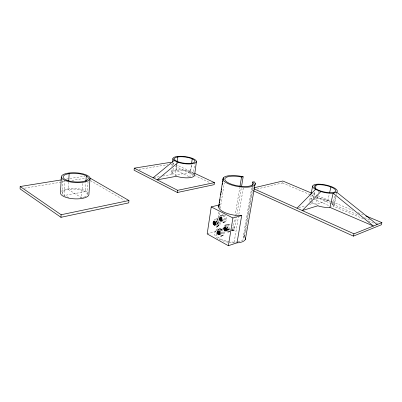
<?xml version="1.0" encoding="UTF-8"?>
<svg xmlns="http://www.w3.org/2000/svg" width="402" height="402" viewBox="0 0 402 402"><rect width="100%" height="100%" fill="white"/><g stroke="black" fill="none" stroke-linecap="round" stroke-linejoin="round"><path stroke-width="0.3" stroke-dasharray="2.01 1.51" d="M216.482 224.612C218.537 224.422 217.668 220.623 215.763 221.005M220.512 234.371C221.829 233.662 221.351 231.552 220.211 230.884M227.18 230.326C229.321 230.16 228.416 226.261 226.452 226.658M62.235 193.151L62.923 180.171M64.903 179.95L64.054 195.523L85.224 191.643L85.842 182.553M68.662 182.161L68.25 189.453L81.536 197.769L82.596 181.619M216.397 222.532L216.723 219.793L217.346 218.638C219.241 220.351 219.738 224.025 218.095 226.095L217.256 226.195L216.542 225.286M87.209 193.95L88.053 181.744M171.282 172.187L171.659 169.076M171.961 166.589L172.413 162.86M162.79 176.036L172.463 174.282L173.267 167.684M173.629 164.915L174.146 160.483M176.689 163.709L175.272 175.126L190.407 172.347L191.387 164.986M176.759 163.106L176.986 161.302M176.83 164.936L176.141 170.468L189.352 176.785M191.488 165.056L189.885 177.041A10.296 3.342 7.4 0 0 191.091 176.739M193.136 175.061L194.563 164.529M215.914 231.331L218.995 211.512M219.572 207.794L220.055 204.698M216.286 234.049L218.577 220.035M218.738 218.326L219.608 212.758M220.281 208.427L224.241 183.051M227.326 229.793A13.959 5.809 9.7 0 1 229.668 230.004L232.637 230.547L234.577 218.864M234.989 216.402L239.793 187.498M232.637 230.547L234.23 230.18L236.386 217.296M236.793 214.844L241.311 187.845M234.165 242.125L238.441 216.773M238.858 214.301L243.341 187.719M238.11 241.843A13.959 5.809 9.7 0 0 243.858 237.547L243.3 236.195L251.768 187.518M243.858 237.547L252.722 186.759M244.903 235.974L244.687 235.748L253.175 187.191M256.963 189.046L282.42 182.955L282.606 181.985M309.721 199.945L310.625 195.699M311.208 200.271L312.63 193.598M313.238 198.281L314.66 191.659M309.495 204.422L312.48 203.528L312.982 201.176M313.746 197.638L315.138 191.161M317.515 196.216L315.721 204.472L327.806 200.809L329.288 194.201M318.283 192.674L318.796 190.317M331.595 202.909L331.997 201.141M332.56 204.98L334.645 195.839M363.338 218.773L333.474 206.266L336.027 195.121M336.162 194.533L336.7 192.186M334.072 205.311L336.027 196.779M221.462 216.683L222.447 215A3.824 2.362 79.6 0 1 224.266 215.03A3.824 2.96 68 0 1 226.261 216.959L226.768 219.778L225.477 221.824A3.829 2.96 68 0 1 223.17 221.899A3.824 2.367 79.6 0 1 222.587 221.396M219.321 230.256L220.291 228.622A3.799 2.317 78.6 0 1 222.09 228.713A3.799 2.899 66.7 0 1 222.849 229.17M225.663 226.633C226.1 224.014 229.266 223.758 231.276 224.638M224.612 226.175C225.788 223.834 228.934 224.487 230.753 225.658M231.698 230.658L232.612 229.06L232.266 227.23M222.678 220.728C223.859 220.105 223.592 218.331 222.783 217.497M217.186 226.416L219.834 225.266L220.366 221.879M232.381 230.758L233.522 230.1L234.617 228.452L234.09 226.683L232.351 225.185M243.3 236.195L244.687 235.748M220.814 236.23L222.582 235.683M227.904 232.165L229.773 231.597L228.105 231.688L226.542 231.175M219.984 233.693L221.276 233.301M227.014 230.351L227.964 230.065M219.884 232.557L221.18 232.165M220 233.135L221.296 232.743M226.959 229.622L228.391 229.195M219.648 232.019L220.944 231.632M227.286 229.974L228.235 229.688M227.341 228.331L228.296 228.045M226.979 229.055L228.411 228.627M298.756 207.633L305.319 205.673M227.1 227.788L228.055 227.502M207.186 233.924L216.964 231.019M219.08 228.924L220.854 228.401M226.758 227.341L227.713 227.06L226.557 227.185M226.15 224.773L228.029 224.231M222.979 222.607L224.758 222.1M216.688 223.758L217.643 223.487M216.542 224.246L217.492 223.974M216.588 222.623L217.542 222.356M216.703 223.195L217.658 222.929M216.025 221.658L216.979 221.386M215.879 222.226L217.311 221.824M215.462 219.155L218.949 218.196M221.231 215.241L223.015 214.758M153.725 177.679L159.167 176.694M24.416 188.201L61.4 182.136M62.014 182.036L65.712 181.428M71.878 180.418L85.44 178.197M138.981 169.413L167.729 164.699M66.456 179.076L84.968 176.096M230.185 231.24L228.532 231.019L227.065 230.145M219.065 225.874L218.296 225.447L217.99 223.13M234.23 230.18L233.562 229.984A15.794 6.568 9.7 0 0 231.884 229.627M233.487 230.351L233.361 230.316A14.869 6.186 9.7 0 0 230.708 229.793M368.503 220.939L374.247 223.341M312.756 193.593L317.364 195.533M317.942 195.774L331.771 201.578M332.348 201.819L352.514 210.291M358.277 212.708L363.463 214.889M282.42 182.955L315.967 197.146M316.545 197.387L358.775 215.251M364.559 217.693L369.765 219.899M376.704 222.834L377.86 223.321M313.655 199.116L330.233 206.201M172.146 162.785L174.97 164.106M175.533 164.373L194.146 173.091M170.785 164.197L173.041 165.262M175.292 166.322L193.875 175.096M194.437 175.362L210.206 182.804M90.375 180.604L124.409 200.362M224.427 231.562L224.567 233.431L223.291 235.426A3.799 2.899 66.7 0 1 221.015 235.456A3.799 2.317 78.7 0 1 220.437 234.944M68.837 197.392A12.512 4.553 3 0 1 64.069 190.779A12.512 4.553 3 0 1 81.857 190.221A12.512 4.553 3 0 1 84.571 196.895M84.043 197.101A12.512 4.553 3 0 1 82.606 197.533M81.536 197.769A12.512 4.553 3 0 1 80.39 197.96M61.25 191.347A14.271 5.191 3 0 1 74.832 188.478A14.271 5.191 3 0 1 88.249 192.653M224.552 226.195A3.804 2.668 73.4 0 1 228.06 225.336A3.804 2.668 73.4 0 1 229.703 230.215A3.804 2.668 73.4 0 1 226.472 231.894M217.522 230.311A3.759 2.598 73.3 0 1 220.944 229.492A3.759 2.598 73.3 0 1 222.557 234.316A3.759 2.598 73.3 0 1 219.412 235.954M218.17 230.12A3.739 2.276 78.7 0 1 219.005 228.999A3.809 2.317 78.7 0 1 220.798 229.095A3.809 2.899 66.8 0 1 222.773 231.034A3.739 2.849 66.8 0 1 222.004 235.823A3.809 2.904 66.8 0 1 219.728 235.853M219.653 216.688A3.789 2.648 74.4 0 1 223.12 215.768A3.789 2.648 74.4 0 1 224.753 220.623A3.789 2.648 74.4 0 1 221.562 222.361M220.301 216.507A3.769 2.322 79.6 0 1 221.15 215.346A3.834 2.362 79.6 0 1 222.969 215.387A3.834 2.96 68 0 1 224.964 217.316A3.769 2.904 68 0 1 224.185 222.195A3.834 2.96 68 0 1 221.879 222.266M213.924 220.567A3.739 2.583 74.3 0 1 217.306 219.688A3.739 2.583 74.3 0 1 218.909 224.477A3.739 2.583 74.3 0 1 215.799 226.165M219.557 230.115A14.869 6.186 9.7 0 1 222.507 229.532M227.155 229.411A14.869 6.186 9.7 0 1 229.637 229.637M244.044 235.964A14.869 6.186 9.7 0 1 244.753 237.662M234.713 242.974A15.794 6.568 9.7 0 1 219.301 239.27A15.794 6.568 9.7 0 1 214.985 232.175L216.502 230.793A15.794 6.568 9.7 0 1 223.21 229.045M227.351 229.05A15.794 6.568 9.7 0 1 231.316 229.522M237.502 241.934A13.959 5.809 9.7 0 1 230.532 241.873M229.306 241.697A13.959 5.809 9.7 0 1 216.477 233.054M220.19 230.457A13.959 5.809 9.7 0 1 222.959 229.909M172.463 174.282A11.743 3.809 7.4 0 1 178.493 169.724A11.743 3.809 7.4 0 1 193.98 173.865M176.764 175.749A10.296 3.342 7.4 0 1 174.091 171.056A10.296 3.342 7.4 0 1 187 171.157A10.296 3.342 7.4 0 1 192.704 175.88M312.48 203.528A12.472 4.07 12.4 0 1 311.123 202.583M310.771 202.271A12.472 4.07 12.4 0 1 312.887 198.146M316.655 197.935A12.472 4.07 12.4 0 1 330.575 201.482M331.977 202.337A12.472 4.07 12.4 0 1 333.474 206.266M331.821 203.276A10.934 3.568 12.4 0 1 331.278 206.256M318.243 205.407A10.934 3.568 12.4 0 1 312.138 202.312M315.51 198.518A10.934 3.568 12.4 0 1 329.886 201.829"/><path stroke-width="0.6" d="M61.516 179.87L20.16 186.523L20.1 188.91L60.978 217.311L128.73 202.869L128.957 200.523L89.993 178.081M213.854 221.537C215.608 221.251 216.512 224.301 214.975 225.11C212.758 225.396 212.276 221.12 214.809 221.271M216.06 224.477L215.105 223.216L215.155 221.597M218.085 231.17C219.844 230.904 220.778 233.959 219.216 234.768C217.04 235.029 216.472 230.864 218.949 230.914M218.809 234.803L220.1 234.406C218.728 234.07 218.12 232.07 219.03 230.999L217.733 231.386M220.231 217.477C222.19 217.065 223.065 220.949 220.959 221.14C219.045 220.768 218.809 217.211 221.1 217.236M220.959 221.14L222.261 220.778C220.854 220.462 220.266 218.422 221.175 217.346L219.874 217.703M226.648 230.572C224.03 232.381 222.326 226.934 225.497 226.939M224.437 230.446L226.341 229.879L225.763 228.894L225.818 227.256L223.914 227.818M61.295 177.006L60.461 193.096A14.271 5.191 3 0 0 75.234 198.879A14.271 5.191 3 0 0 88.937 194.005L90.053 178.151M60.978 217.311L61.114 214.743L20.16 186.523M68.732 180.945L69.144 173.659M219.221 230.904L219.542 233.381A3.799 2.317 78.7 0 0 219.934 234.235M85.922 181.342L86.294 175.89M171.021 162.257L134.288 168.167L134.087 170.217L177.372 192.503L214.145 184.664L214.457 182.603L194.714 173.352M172.488 162.237L172.94 158.504M177.212 161.865L177.825 156.946M177.372 192.503L177.649 190.317L134.288 168.167M191.633 163.147L192.206 158.855M196.422 161.619L194.563 175.247A11.743 3.809 7.4 0 1 188.302 177.82A11.743 3.809 7.4 0 1 176.513 176.262L157.172 179.855L178.252 162.383A11.844 3.573 7.5 0 0 196.111 162.318A11.844 3.573 7.5 0 0 183.322 156.398A11.844 3.573 7.5 0 0 174.146 160.483L153.122 177.784M219.467 204.844L211.236 206.914L207.186 233.924L228.346 245.707L237.029 242.838L238.497 242.758A15.794 6.568 9.7 0 0 245.662 237.778M218.633 206.94L222.944 179.091M219.125 205.452L219.311 204.221M219.502 202.99L219.693 201.759M219.884 200.533L220.075 199.302M220.743 194.995L220.934 193.764M221.125 192.533L221.316 191.302M221.507 190.076L221.693 188.845M222.361 184.538L222.552 183.307M222.743 182.076L222.934 180.85M223.125 179.619L223.411 177.769M228.346 245.707L232.924 217.974L241.692 215.502L237.029 242.838M239.999 186.267L241.532 177.041L243.16 176.8L241.517 186.618M252.089 185.669L252.732 181.97L254.376 181.845A16.361 5.291 9.3 0 1 241.572 187.015A16.361 5.291 9.3 0 1 222.944 178.835A16.361 5.291 9.3 0 1 242.466 176.619L243.16 176.8M245.361 239.471L255.225 183.332M310.882 194.488L312.686 185.995M315.304 188.649L316.083 185.036M329.555 193L330.906 186.995M296.967 208.171L315.515 189.397L320.836 191.593A12.583 3.819 12 0 0 333.157 193.211L373.403 226.035L329.941 207.397L333.157 193.211L336.7 192.186L377.116 224.547M353.408 236.115L353.976 233.818L381.9 222.628L381.332 224.788L353.408 236.115L253.255 190.719M320.836 191.593L302.279 210.558L317.726 205.804A12.472 4.07 12.4 0 0 329.941 207.397M225.698 230.859C227.301 230.044 226.341 226.924 224.547 227.22M217.984 234.351L219.281 233.959M218.381 234.662L219.678 234.265M225.276 230.899L226.708 230.467M217.422 233.376L218.713 232.984M217.653 233.909L218.949 233.517M217.321 232.245L218.618 231.853M217.306 232.803L218.603 232.411M224.844 230.758L226.748 230.185M223.859 229.462L225.763 228.894M217.467 231.758L218.763 231.366M224.1 229.999L226.004 229.431M223.763 228.311L225.668 227.748M223.743 228.879L225.648 228.311M224.185 227.442L225.919 226.894M214.155 225.019L215.583 224.612M214.573 225.155L215.527 224.884M213.432 224.286L215.341 223.743M213.758 224.723L215.668 224.18M213.201 223.753L215.105 223.216M213.1 222.623L215.01 222.09M220.13 220.708L221.432 220.341M220.532 221.01L221.834 220.643M213.085 223.18L214.995 222.643M219.557 219.728L220.859 219.366M213.502 221.758L214.934 221.361M219.793 220.266L221.095 219.904M213.246 222.135L214.678 221.733M219.457 218.582L220.763 218.226M219.442 219.15L220.743 218.788M219.608 218.085L220.909 217.728M254.295 187.724L282.792 181.016L311.605 193.111M61.114 214.743L128.957 200.523M177.649 190.317L214.457 182.603M241.692 215.502L239.346 215.588A16.07 5.955 9.5 0 1 218.844 205.924M241.532 177.041L238.456 176.503A14.462 4.678 9.3 0 0 224.834 179.488A14.462 4.678 9.3 0 0 239.999 186.186A14.462 4.678 9.3 0 0 253.36 183.086L252.732 181.97M365.765 215.854L381.9 222.628M253.617 188.664L353.976 233.818M174.146 160.483L178.252 162.383M211.236 206.914L232.924 217.974M226.376 229.371L225.648 227.557M221.316 217.929L221.678 219.844A3.824 2.367 79.6 0 0 222.075 220.693M315.515 189.397A12.583 3.819 12 0 1 322.615 184.443A12.583 3.819 12 0 1 336.7 192.186M66.159 180.85A14.417 4.879 3.4 0 0 89.792 179.408A14.417 4.879 3.4 0 0 71.109 172.815A14.417 4.879 3.4 0 0 66.159 180.85M67.325 180.423A12.638 4.276 3.4 0 0 88.068 179.181A12.638 4.276 3.4 0 0 71.727 173.388A12.638 4.276 3.4 0 0 67.325 180.423M177.187 161.393A10.387 3.131 7.5 0 0 194.553 162.192A10.387 3.131 7.5 0 0 182.292 156.765A10.387 3.131 7.5 0 0 177.187 161.393M316.912 189.427A11.035 3.347 12 0 0 335.238 191.744A11.035 3.347 12 0 0 322.731 184.93A11.035 3.347 12 0 0 316.912 189.427"/></g></svg>
